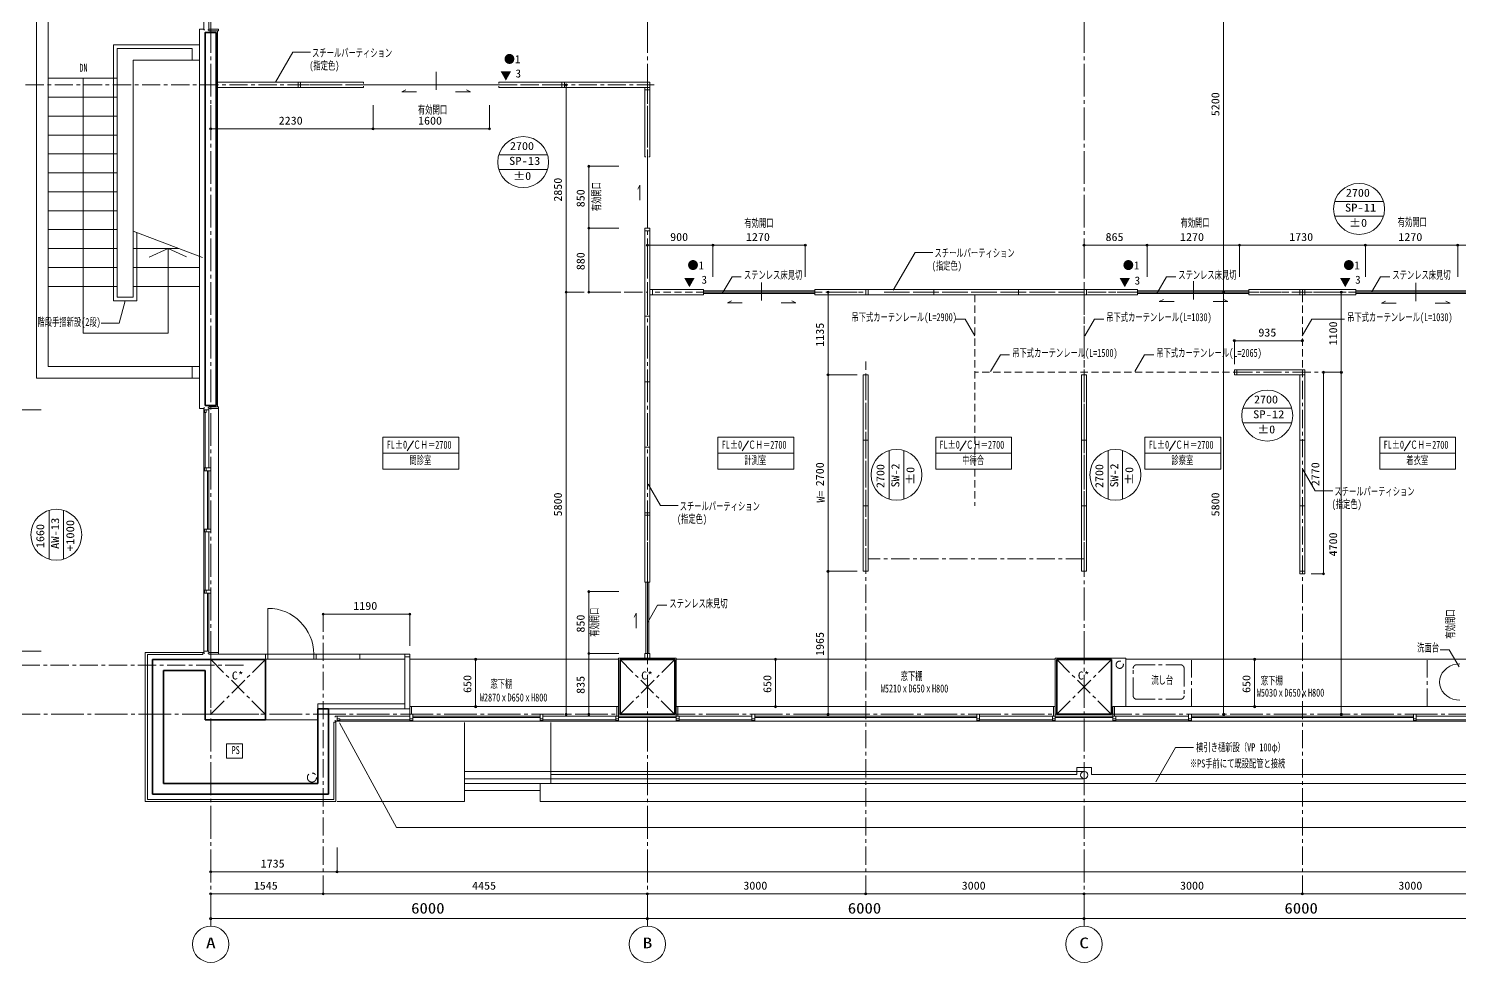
# Model space of a CAD drawing. Units: millimetres at full size, sheet at 1:50. Extents: x -48066 to 77311, y -302220 to 10476.
# Drawn here: x -20517 to -857, y -19132 to -6299 of the extents above; entities that cross this region are included whole.
import ezdxf
from ezdxf.enums import TextEntityAlignment as Align

# ---------------------------------------------------------------- set-up
doc = ezdxf.new("R2010")
doc.units = ezdxf.units.MM
doc.header["$LTSCALE"] = 50
doc.header["$PDMODE"] = 32
doc.header["$PDSIZE"] = 30
for name, pattern in [('CHAIN1', [8, 5, -1, 1, -1]), ('CHAIN2', [12, 9, -1, 1, -1]), ('DASHED1', [1.8, 1.2, -0.6]), ('DASHED2', [3, 2, -1])]:
    doc.linetypes.add(name, pattern=pattern)
for name, color, linetype, lineweight in [('0-0_通り芯', 4, 'Continuous', 18), ('0-1_壁芯', 4, 'Continuous', 18), ('0-4_z246', 3, 'Continuous', 18), ('0-7_仕上げ線', 3, 'Continuous', 18), ('0-8_平詳寸法', 4, 'Continuous', 18), ('0-A_外部建具', 4, 'Continuous', 18), ('0-B_内部建具', 4, 'Continuous', 18), ('0-C_文字', 4, 'Continuous', 18), ('1-1_床雑', 4, 'Continuous', 18), ('2-3_z770', 4, 'Continuous', 18), ('2-C_文字', 4, 'CHAIN1', 18), ('2-E_ハッチ', 4, 'CHAIN1', 18), ('2-F_補助線', 4, 'CHAIN1', 18), ('3-0_平詳文字', 4, 'Continuous', 18), ('3-1_室名符号', 4, 'Continuous', 18), ('4-4_柱・壁', 2, 'Continuous', 35), ('4-5_柱壁寸法', 7, 'CHAIN1', 9), ('C-F_補助線', 4, 'Continuous', 18)]:
    doc.layers.add(name, color=color, linetype=linetype, lineweight=lineweight)
doc.layers.add('6-8', color=7, linetype='Continuous')
doc.styles.add('ＭＳ ゴシック', font='')
doc.styles.get('ＭＳ ゴシック').set_extended_font_data('MS Gothic')

msp = doc.modelspace()

# ---------------------------------------------------------------- linework, layer by layer
at = {"layer": '0-0_通り芯', "color": 6, "linetype": 'CHAIN2'}
for p, q in [((-18013.8, -18631.87), (-18013.8, 9976.35)), ((-12013.8, -18631.87), (-12013.8, 9976.35)), ((-6013.8, -18631.87), (-6013.8, 9976.35)), ((-21408.14, -15721.39), (26359.86, -15721.39))]:
    msp.add_line(p, q, dxfattribs=at)
at = {"layer": '0-0_通り芯'}
for p, q in [((-18013.8, -18529.69), (-12013.8, -18529.69)), ((-12013.8, -18529.69), (-6013.8, -18529.69)), ((-6013.8, -18529.69), (-13.8, -18529.69))]:
    msp.add_line(p, q, dxfattribs=at)
for centre in [(-18013.8, -18881.87), (-12013.8, -18881.87), (-6013.8, -18881.87)]:
    msp.add_circle(centre, 250, dxfattribs=at)
for p in [(-18013.8, -18529.69), (-12013.8, -18529.69), (-6013.8, -18529.69)]:
    msp.add_point(p, dxfattribs=at)
at = {"layer": '0-1_壁芯'}
for p, q in [((-4096.55, -4721.39), (-4096.55, -9921.4)), ((-13130.92, -7071.4), (-13130.92, -9921.4)), ((-13130.92, -9921.4), (-13130.92, -15721.39)), ((-4096.55, -9921.4), (-4096.55, -15721.39)), ((-2478.77, -9921.4), (-2478.77, -11021.4)), ((-2478.77, -11021.4), (-2478.77, -15721.39)), ((-18013.8, -18189.66), (-16468.8, -18189.66)), ((-16468.8, -18189.66), (-12013.8, -18189.66)), ((-12013.8, -18189.66), (-9013.81, -18189.66)), ((-9013.81, -18189.66), (-6013.8, -18189.66)), ((-6013.8, -18189.66), (-3013.81, -18189.66)), ((-3013.81, -18189.66), (-13.8, -18189.66))]:
    msp.add_line(p, q, dxfattribs=at)
at = {"layer": '0-1_壁芯', "linetype": 'CHAIN1'}
for p, q in [((-20958.06, -7071.39), (-11919.64, -7071.4)), ((-13130.92, -9921.4), (-12013.8, -9921.4)), ((-9013.81, -18189.66), (-9013.81, -10875.5)), ((-3013.8, -18189.66), (-3013.81, -10986.41)), ((-3948.81, -11021.41), (-2478.77, -11021.4)), ((-16468.8, -18189.66), (-16468.8, -14345.52)), ((-17563.8, -15046.39), (-20958.06, -15046.39))]:
    msp.add_line(p, q, dxfattribs=at)
msp.add_lwpolyline([(-6013.8, -9921.4), (-8760.56, -9921.4), (9783.41, -9921.4)], dxfattribs=at)
at = {"layer": '0-1_壁芯'}
for p in [(-13130.92, -7071.4), (-13130.92, -9921.4), (-4096.55, -9921.4), (-2478.77, -9921.4), (-2478.77, -11021.4), (-13130.92, -15721.39), (-4096.55, -15721.39), (-2478.77, -15721.39), (-18013.8, -18189.66), (-16468.8, -18189.66), (-12013.8, -18189.66), (-12013.8, -18189.66), (-9013.81, -18189.66), (-6013.8, -18189.66), (-3013.81, -18189.66)]:
    msp.add_point(p, dxfattribs=at)
at = {"layer": '0-4_z246'}
for p, q in [((-14528.8, -15836.38), (-14528.8, -16921.38)), ((-13338.8, -16671.38), (-13338.8, -15836.39)), ((-6013.8, -16507.62), (-14528.8, -16507.62)), ((-6113.81, -16451.39), (-6113.81, -16551.39)), ((-6013.8, -16607.42), (-14528.8, -16607.42)), ((-14528.8, -16671.38), (20501.19, -16671.38)), ((-13488.8, -16671.38), (-13488.8, -16921.39)), ((-13338.8, -16551.39), (-6113.81, -16551.39)), ((-5913.8, -16551.39), (11886.19, -16551.39)), ((-13488.8, -16771.38), (-14528.8, -16771.38)), ((-14528.81, -16921.38), (-16278.8, -16921.38))]:
    msp.add_line(p, q, dxfattribs=at)
for points in [[(-6113.81, -16451.39), (-5913.8, -16451.39), (-5913.8, -16551.39)], [(19461.19, -16671.38), (19461.19, -16921.39), (-13488.8, -16921.39)]]:
    msp.add_lwpolyline(points, dxfattribs=at)
msp.add_circle((-6010.68, -16557.52), 50, dxfattribs=at)
at = {"layer": '0-7_仕上げ線'}
for p, q in [((-18168.8, -11521.39), (-18168.8, -6306.39)), ((-17918.8, -6331.39), (-17918.8, -11496.39)), ((-18913.8, -16921.39), (-18913.8, -14871.38)), ((-18913.8, -14871.38), (-18108.8, -14871.38)), ((-18883.8, -16891.39), (-18883.8, -14901.38)), ((-18883.8, -14901.38), (-18123.8, -14901.38)), ((-18123.8, -14871.38), (-18123.8, -14901.38)), ((-17908.8, -14896.38), (-17263.8, -14896.38)), ((-12408.8, -15616.39), (-12408.8, -14951.39)), ((-12408.8, -14951.39), (-11618.8, -14951.39)), ((-11618.81, -15616.39), (-11618.8, -14951.39)), ((-5438.8, -15616.35), (-5438.8, -14951.39)), ((-16543.8, -15576.38), (-15348.8, -15576.38)), ((-16543.8, -15646.38), (-16543.8, -15576.38)), ((-16323.8, -16891.39), (-16323.8, -15831.39)), ((-16293.8, -15831.39), (-16323.8, -15831.39)), ((-16293.8, -16921.39), (-16293.8, -15816.39)), ((-18883.8, -16891.39), (-16323.8, -16891.39)), ((-18913.8, -16921.39), (-16293.8, -16921.39))]:
    msp.add_line(p, q, dxfattribs=at)
msp.add_lwpolyline([(-6408.8, -15616.39), (-6408.8, -14951.39), (-5438.8, -14951.39)], dxfattribs=at)
at = {"layer": '0-8_平詳寸法'}
for p, q in [((-14375.04, -14966.39), (-14375.04, -15616.39)), ((-10253.67, -14966.39), (-10253.67, -15616.39)), ((-3670.46, -14966.39), (-3670.46, -15616.39))]:
    msp.add_line(p, q, dxfattribs=at)
for p in [(-14375.04, -14966.39), (-10253.67, -14966.39), (-3670.46, -14966.39), (-14375.04, -15616.39), (-10253.67, -15616.39), (-3670.46, -15616.39)]:
    msp.add_point(p, dxfattribs=at)
at = {"layer": '0-A_外部建具'}
for p, q in [((-18038.8, -6331.39), (-18038.8, -5401.39)), ((-18038.8, -6316.39), (-18053.8, -6316.39)), ((-18108.8, -11521.39), (-18168.8, -11521.39)), ((-18093.8, -11511.39), (-18108.8, -11511.39)), ((-18108.8, -11536.39), (-18038.8, -11536.39)), ((-18089.8, -11574.39), (-18089.8, -12336.39)), ((-18038.8, -11511.39), (-18053.8, -11511.39)), ((-18038.8, -12336.39), (-18038.8, -11496.39)), ((-17908.81, -11521.39), (-17908.81, -14871.39)), ((-18059.8, -12376.39), (-18059.8, -13176.39)), ((-18038.8, -13176.39), (-18038.8, -12376.39)), ((-18089.8, -13216.39), (-18089.8, -14016.39)), ((-18038.8, -14016.39), (-18038.8, -13216.39)), ((-18059.8, -14056.39), (-18059.8, -14856.39)), ((-18108.8, -14856.39), (-18038.8, -14856.39)), ((-18038.8, -14881.39), (-18053.8, -14881.39)), ((-16393.8, -15646.38), (-15278.8, -15646.38)), ((-15278.8, -15616.39), (-12433.8, -15616.39)), ((-15238.8, -15718.39), (-15278.8, -15718.39)), ((-15253.8, -15616.39), (-15253.8, -15718.39)), ((-12433.8, -15616.39), (-14553.8, -15616.39)), ((-6433.8, -15616.39), (-11593.8, -15616.39)), ((-5438.8, -15616.35), (-5593.8, -15616.43)), ((-433.8, -15616.39), (-5438.8, -15616.35)), ((-16543.8, -15796.39), (-17263.8, -15796.39)), ((-16278.8, -15816.39), (22251.2, -15816.39)), ((-16240.8, -15797.38), (-15278.8, -15797.39)), ((-15238.8, -15746.39), (-13488.8, -15746.39)), ((-13488.8, -15767.39), (-15238.8, -15767.39)), ((-13448.8, -15746.39), (-10578.8, -15746.39)), ((-12448.8, -15797.39), (-13448.8, -15797.39)), ((-12408.8, -15767.39), (-11618.8, -15767.39)), ((-11578.8, -15797.39), (-10578.8, -15797.39)), ((-10538.8, -15746.39), (-7488.8, -15746.39)), ((-7488.8, -15767.39), (-10538.8, -15767.39)), ((-10538.8, -15816.39), (-5618.8, -15816.39)), ((-7448.8, -15746.39), (-4578.8, -15746.39)), ((-7448.8, -15797.39), (-6448.8, -15797.39)), ((-6448.8, -15746.39), (-6408.8, -15746.39)), ((-6408.8, -15746.39), (-4578.8, -15746.4)), ((-6408.8, -15767.39), (-5618.8, -15767.39)), ((-5578.8, -15797.39), (-4578.8, -15797.4)), ((-4538.8, -15746.42), (-1488.8, -15746.4)), ((-1488.8, -15767.4), (-4538.8, -15767.42)), ((-1448.8, -15746.39), (1421.2, -15746.4)), ((-448.8, -15797.39), (-1448.8, -15797.39))]:
    msp.add_line(p, q, dxfattribs=at)
for points in [[(-18093.8, -5416.39), (-18108.8, -5416.39), (-18108.8, -6316.39)], [(-18038.8, -6331.39), (-17908.8, -6331.39), (-17908.8, -6306.39), (-18038.8, -6306.39)], [(-18093.8, -14881.39), (-18108.8, -14881.39), (-18108.8, -11511.39)], [(-18077.8, -11536.39), (-18077.8, -11574.39), (-18101.8, -11574.39), (-18101.8, -11536.39)], [(-18038.8, -11496.39), (-17908.8, -11496.39), (-17908.8, -11521.39), (-18038.8, -11521.39)], [(-18038.8, -14056.39), (-18038.8, -14896.39), (-17908.8, -14896.39), (-17908.8, -14871.39), (-18038.8, -14871.39)], [(-15278.8, -15616.39), (-15278.8, -15783.39), (-15238.8, -15783.39), (-15238.8, -15718.39)], [(-12448.8, -15746.39), (-12408.8, -15746.39), (-12408.8, -15616.39), (-12433.8, -15616.39), (-12433.8, -15746.39)], [(-6408.8, -15616.39), (-6408.8, -15783.39), (-6448.8, -15783.39), (-6448.8, -15746.39)], [(-6408.8, -15616.39), (-6433.8, -15616.39), (-6433.8, -15746.39)], [(-16303.8, -15801.39), (-16303.8, -15816.39), (-16278.8, -15816.39), (-16278.8, -15746.39)], [(-15278.8, -15746.39), (-16303.8, -15746.39), (-16303.8, -15761.39)], [(-16278.8, -15785.38), (-16240.8, -15785.38), (-16240.8, -15809.38), (-16278.8, -15809.38)], [(-12408.8, -15746.39), (-12408.8, -15783.39), (-12448.8, -15783.39), (-12448.8, -15746.39)]]:
    msp.add_lwpolyline(points, dxfattribs=at)
for points in [[(-18077.8, -12336.39), (-18077.8, -12376.39), (-18101.8, -12376.39), (-18101.8, -12336.39)], [(-18010.8, -12336.39), (-18010.8, -12376.39), (-18075.8, -12376.39), (-18075.8, -12336.39)], [(-18077.8, -13176.39), (-18077.8, -13216.39), (-18101.8, -13216.39), (-18101.8, -13176.39)], [(-18010.8, -13176.39), (-18010.8, -13216.39), (-18075.8, -13216.39), (-18075.8, -13176.39)], [(-18077.8, -14016.39), (-18077.8, -14056.39), (-18101.8, -14056.39), (-18101.8, -14016.39)], [(-18010.8, -14016.39), (-18010.8, -14056.39), (-18075.8, -14056.39), (-18075.8, -14016.39)], [(-13488.8, -15718.39), (-13448.8, -15718.39), (-13448.8, -15783.39), (-13488.8, -15783.39)], [(-11593.8, -15746.39), (-11618.8, -15746.39), (-11618.8, -15616.39), (-11593.8, -15616.39)], [(-10538.8, -15718.39), (-10578.8, -15718.39), (-10578.8, -15783.39), (-10538.8, -15783.39)], [(-7488.8, -15718.39), (-7448.8, -15718.39), (-7448.8, -15783.39), (-7488.8, -15783.39)], [(-5593.8, -15746.39), (-5618.8, -15746.39), (-5618.8, -15616.39), (-5593.8, -15616.39)], [(-4578.8, -15718.4), (-4538.8, -15718.4), (-4538.8, -15783.4), (-4578.8, -15783.4)], [(-1488.8, -15718.39), (-1448.8, -15718.39), (-1448.8, -15783.39), (-1488.8, -15783.39)], [(-15238.8, -15785.39), (-15278.8, -15785.39), (-15278.8, -15809.39), (-15238.8, -15809.39)], [(-13488.8, -15785.39), (-13448.8, -15785.39), (-13448.8, -15809.39), (-13488.8, -15809.39)], [(-12448.8, -15785.39), (-12408.8, -15785.39), (-12408.8, -15809.39), (-12448.8, -15809.39)], [(-11578.8, -15746.39), (-11618.8, -15746.39), (-11618.8, -15783.39), (-11578.8, -15783.39)], [(-11578.8, -15785.39), (-11618.8, -15785.39), (-11618.8, -15809.39), (-11578.8, -15809.39)], [(-10538.8, -15785.39), (-10578.8, -15785.39), (-10578.8, -15809.39), (-10538.8, -15809.39)], [(-7488.8, -15785.39), (-7448.8, -15785.39), (-7448.8, -15809.39), (-7488.8, -15809.39)], [(-6448.8, -15785.39), (-6408.8, -15785.39), (-6408.8, -15809.39), (-6448.8, -15809.39)], [(-5578.8, -15746.39), (-5618.8, -15746.39), (-5618.8, -15783.39), (-5578.8, -15783.39)], [(-5578.8, -15785.39), (-5618.8, -15785.39), (-5618.8, -15809.39), (-5578.8, -15809.39)], [(-4578.8, -15785.4), (-4538.8, -15785.4), (-4538.8, -15809.4), (-4578.8, -15809.4)], [(-1488.8, -15785.39), (-1448.8, -15785.39), (-1448.8, -15809.39), (-1488.8, -15809.39)]]:
    msp.add_lwpolyline(points, close=True, dxfattribs=at)
at = {"layer": '0-B_内部建具'}
for p, q in [((-17918.8, -7036.4), (-15913.8, -7036.4)), ((-16813.81, -7036.4), (-16813.81, -7106.4)), ((-16778.8, -7036.4), (-16778.81, -7106.4)), ((-15913.8, -7036.4), (-15913.8, -7051.4)), ((-15913.8, -7071.4), (-14053.8, -7071.4)), ((-14917.32, -7139.2), (-14917.32, -6890.94)), ((-14053.8, -7036.4), (-14053.8, -7051.4)), ((-14053.8, -7036.4), (-11978.81, -7036.4)), ((-13188.8, -7036.4), (-13188.81, -7106.4)), ((-13153.81, -7106.4), (-13153.81, -7036.4)), ((-12013.8, -7106.4), (-12013.8, -7036.4)), ((-11978.81, -8061.41), (-11978.81, -7036.4)), ((-17918.8, -7106.4), (-15913.8, -7106.4)), ((-15913.8, -7106.4), (-15913.8, -7091.4)), ((-14053.8, -7106.4), (-14053.8, -7091.4)), ((-14053.8, -7106.4), (-11978.81, -7106.4)), ((-12048.81, -8061.41), (-12048.81, -7106.4)), ((-11978.8, -7141.41), (-12048.8, -7141.41)), ((-12048.78, -8061.41), (-12033.78, -8061.41)), ((-12013.81, -8061.41), (-12013.81, -9041.41)), ((-11978.78, -8061.41), (-11993.78, -8061.41)), ((-12048.81, -13906.39), (-12048.81, -9041.41)), ((-12048.81, -9041.41), (-11978.81, -9041.41)), ((-11978.8, -13906.39), (-11978.81, -9041.41)), ((-11978.81, -9076.4), (-12048.81, -9076.4)), ((-10443.92, -10037.58), (-10443.92, -9789.33)), ((-4508.57, -10019.57), (-4508.57, -9771.31)), ((-1456.21, -10043.15), (-1456.21, -9794.9)), ((-11978.81, -9886.4), (-11243.8, -9886.4)), ((-11978.81, -9956.4), (-11243.8, -9956.4)), ((-11943.8, -9886.4), (-11943.8, -9956.4)), ((-11243.8, -9886.4), (-11243.8, -9941.4)), ((-9713.8, -9901.4), (-11243.8, -9901.4)), ((-11243.8, -9921.4), (-9713.8, -9921.4)), ((-11243.8, -9956.4), (-11243.8, -9941.4)), ((-11243.8, -9941.4), (-9713.8, -9941.4)), ((-9713.8, -9886.4), (-5278.8, -9886.4)), ((-9713.8, -9886.4), (-9713.8, -9901.4)), ((-9713.8, -9956.4), (-9713.8, -9901.4)), ((-9713.8, -9956.4), (-5278.8, -9956.4)), ((-9013.8, -9886.4), (-9013.8, -9956.4)), ((-8978.81, -9886.4), (-8978.81, -9956.4)), ((-8078.81, -9886.4), (-8078.81, -9956.4)), ((-7363.8, -9886.4), (-5278.8, -9886.4)), ((-7363.8, -9956.4), (-5278.8, -9956.4)), ((-6913.8, -9956.4), (-6913.8, -9886.4)), ((-6013.8, -9956.4), (-6013.8, -9886.4)), ((-5978.8, -9886.4), (-5978.8, -9956.4)), ((-5278.8, -9886.4), (-5278.8, -9941.4)), ((-3748.8, -9901.4), (-5278.8, -9901.4)), ((-5278.8, -9921.4), (-3748.8, -9921.4)), ((-5278.8, -9956.4), (-5278.8, -9941.4)), ((-5278.8, -9941.4), (-3748.8, -9941.4)), ((-3748.8, -9886.41), (-2278.8, -9886.4)), ((-3748.8, -9886.4), (-3748.8, -9901.4)), ((-3748.8, -9956.4), (-3748.8, -9901.4)), ((-3748.8, -9956.41), (-2278.8, -9956.41)), ((-3048.8, -9886.4), (-3048.8, -9956.4)), ((-3013.8, -9886.4), (-3013.8, -9956.4)), ((-2978.8, -9886.4), (-2978.8, -9956.4)), ((-2278.8, -9886.4), (-2278.8, -9941.4)), ((-748.8, -9901.4), (-2278.8, -9901.4)), ((-2278.8, -9921.4), (-748.8, -9921.4)), ((-2278.8, -9956.4), (-2278.8, -9941.4)), ((-2278.8, -9941.4), (-748.8, -9941.4)), ((-12048.8, -10251.39), (-11978.8, -10251.39)), ((-3948.81, -10986.41), (-2978.8, -10986.4)), ((-3948.81, -11056.41), (-3948.81, -10986.41)), ((-3913.81, -11056.41), (-3913.81, -10986.41)), ((-3013.81, -11056.4), (-3013.81, -10986.41)), ((-2978.8, -13791.38), (-2978.8, -10986.4)), ((-12048.8, -11151.39), (-11978.8, -11151.39)), ((-8978.8, -11056.41), (-8978.8, -13756.41)), ((-5978.8, -11056.41), (-5978.8, -13756.41)), ((-3948.81, -11056.41), (-2978.8, -11056.42)), ((-3048.81, -13791.38), (-3048.81, -11056.42)), ((-8978.8, -11956.41), (-9048.8, -11956.41)), ((-5978.8, -11956.41), (-6048.8, -11956.41)), ((-3048.8, -11956.38), (-2978.8, -11956.38)), ((-12048.8, -12051.39), (-11978.8, -12051.39)), ((-12048.8, -12951.39), (-11978.8, -12951.39)), ((-8978.8, -12856.41), (-9048.8, -12856.41)), ((-5978.8, -12856.41), (-6048.8, -12856.41)), ((-3048.8, -12856.38), (-2978.8, -12856.38)), ((-11978.79, -12986.39), (-12048.79, -12986.39)), ((-8978.8, -13756.41), (-9048.8, -13756.41)), ((-5978.8, -13756.41), (-6048.8, -13756.41)), ((-3048.8, -13756.38), (-2978.8, -13756.38)), ((-12048.77, -13906.39), (-11993.78, -13906.39)), ((-12033.77, -13906.39), (-12033.77, -14886.39)), ((-12013.8, -13906.39), (-12013.8, -14886.39)), ((-11978.78, -13906.39), (-11993.78, -13906.39)), ((-11993.78, -14886.39), (-11993.78, -13906.39)), ((-3048.8, -13791.38), (-2978.8, -13791.38)), ((-17228.8, -14966.38), (-17228.8, -14266.38)), ((-17263.8, -14966.38), (-17263.8, -14896.38)), ((-17263.8, -14896.38), (-15278.8, -14896.38)), ((-16598.8, -14966.38), (-16598.8, -14896.38)), ((-16563.8, -14966.38), (-16563.8, -14896.38)), ((-15963.8, -14966.38), (-15963.8, -14896.38)), ((-15348.8, -15646.38), (-15348.8, -14896.38)), ((-15278.8, -14931.39), (-15348.8, -14931.39)), ((-15278.8, -15616.39), (-15278.8, -14896.38)), ((-12048.81, -14951.39), (-12048.81, -14886.39)), ((-12048.81, -14886.39), (-11978.8, -14886.39)), ((-11978.8, -14951.39), (-11978.8, -14886.39)), ((-17263.8, -14966.38), (-15348.8, -14966.38))]:
    msp.add_line(p, q, dxfattribs=at)
at = {"layer": '0-B_内部建具', "linetype": 'DASHED2'}
for p, q in [((-15913.8, -7071.4), (-16743.81, -7071.4)), ((-14053.8, -7071.4), (-13223.81, -7071.4)), ((-12013.81, -8061.41), (-12013.8, -7176.41)), ((-11243.8, -9921.4), (-11908.8, -9921.4)), ((-9713.8, -9921.4), (-9048.8, -9921.4)), ((-7513.81, -9956.41), (-7513.8, -12856.41)), ((-6013.81, -9956.41), (-6013.8, -10986.4)), ((-6013.81, -9956.41), (-6013.8, -10986.4)), ((-5278.8, -9921.4), (-5943.8, -9921.4)), ((-3748.8, -9921.4), (-3083.8, -9921.4)), ((-3013.8, -9956.41), (-3013.79, -10986.4)), ((-2278.8, -9921.4), (-2943.8, -9921.4)), ((-3863.8, -11021.41), (-7513.81, -11021.41)), ((-12013.8, -13906.39), (-12013.79, -13021.39))]:
    msp.add_line(p, q, dxfattribs=at)
at = {"layer": '0-B_内部建具'}
for points in [[(-15184.39, -7169.36), (-15388.56, -7169.36), (-15332.88, -7141.52)], [(-14650.26, -7169.36), (-14446.08, -7169.36), (-14501.77, -7141.52)], [(-12117.96, -8656.05), (-12117.96, -8451.88), (-12145.8, -8507.56)], [(-4775.63, -10049.73), (-4979.81, -10049.73), (-4924.12, -10021.89)], [(-4241.51, -10049.73), (-4037.33, -10049.73), (-4093.02, -10021.89)], [(-10710.98, -10067.74), (-10915.15, -10067.74), (-10859.47, -10039.9)], [(-10176.85, -10067.74), (-9972.68, -10067.74), (-10028.36, -10039.9)], [(-1723.28, -10073.32), (-1927.45, -10073.32), (-1871.77, -10045.47)], [(-1189.15, -10073.32), (-984.97, -10073.32), (-1040.66, -10045.47)], [(-9048.8, -13756.41), (-9048.8, -11056.41), (-8978.8, -11056.41)], [(-6048.8, -13756.41), (-6048.8, -11056.41), (-5978.8, -11056.41)], [(-12166.64, -14537.66), (-12166.64, -14333.48), (-12194.49, -14389.17)]]:
    msp.add_lwpolyline(points, dxfattribs=at)
msp.add_arc((-17228.8, -14896.38), 630, 360, 90, dxfattribs=at)
at = {"layer": '0-C_文字'}
for p, q in [((-18013.8, -7676.19), (-18013.8, -7352.06)), ((-15783.8, -7676.19), (-15783.8, -7352.06)), ((-14183.8, -7676.19), (-14183.8, -7352.06)), ((-18013.8, -7676.19), (-15783.8, -7676.19)), ((-15783.8, -7676.19), (-14183.8, -7676.19)), ((-12819.07, -8191.41), (-12406.87, -8191.41)), ((-12819.07, -9041.41), (-12819.07, -8191.41)), ((-12819.07, -9041.41), (-12406.87, -9041.41)), ((-12819.07, -9921.41), (-12819.07, -9041.41)), ((-12013.8, -9275.66), (-12013.8, -9709)), ((-12013.8, -9275.66), (-11113.8, -9275.66)), ((-11113.8, -9275.66), (-11113.8, -9709)), ((-11113.8, -9275.66), (-9843.8, -9275.66)), ((-9843.8, -9275.66), (-9843.8, -9709)), ((-6013.79, -9275.66), (-6013.79, -9709)), ((-6013.79, -9275.66), (-5148.8, -9275.66)), ((-5148.8, -9275.66), (-5148.8, -9709)), ((-5148.8, -9275.66), (-3878.8, -9275.66)), ((-3878.8, -9275.66), (-3878.8, -9709)), ((-3878.8, -9275.66), (-2148.8, -9275.66)), ((-2148.8, -9275.66), (-2148.8, -9709)), ((-2148.8, -9275.66), (-878.8, -9275.66)), ((-878.8, -9275.66), (-878.8, -9709)), ((-878.8, -9275.66), (-13.79, -9275.66)), ((-12819.07, -9921.41), (-12406.87, -9921.41)), ((-9531.32, -9921.4), (-9133.35, -9921.4)), ((-9531.32, -11056.41), (-9531.32, -9921.4)), ((-3948.81, -10588.86), (-3013.79, -10588.86)), ((-3948.81, -10588.86), (-3948.81, -10912.36)), ((-9531.32, -11056.41), (-9133.35, -11056.41)), ((-9531.32, -13756.41), (-9531.32, -11056.41)), ((-2722.99, -11021.4), (-2722.99, -13791.38)), ((-20706.66, -11536.39), (-20345.38, -11536.39)), ((-9531.32, -13756.41), (-9133.35, -13756.41)), ((-9531.32, -15721.39), (-9531.32, -13756.41)), ((-2722.99, -13791.38), (-2892.97, -13791.38)), ((-12819.07, -14036.39), (-12406.87, -14036.39)), ((-12819.07, -14036.39), (-12819.07, -14886.39)), ((-15278.8, -14345.52), (-16468.8, -14345.52)), ((-15278.8, -14345.52), (-15278.8, -14780.42)), ((-20706.66, -14856.39), (-20345.38, -14856.39)), ((-12819.07, -14886.39), (-12406.87, -14886.39)), ((-12819.07, -14886.39), (-12819.07, -15721.39)), ((-9531.32, -15721.39), (-9133.35, -15721.39)), ((-15461.21, -17278.92), (-16244.41, -15838.96)), ((-16278.8, -17886.88), (-16278.8, -17551.66)), ((-18013.8, -17886.88), (-16278.8, -17886.88)), ((-16278.8, -17886.88), (22251.2, -17886.88))]:
    msp.add_line(p, q, dxfattribs=at)
for p in [(-18013.8, -7676.19), (-15783.8, -7676.19), (-14183.8, -7676.19), (-12819.07, -8191.41), (-12819.07, -9041.41), (-12013.8, -9275.66), (-11113.8, -9275.66), (-9843.8, -9275.66), (-6013.79, -9275.66), (-5148.8, -9275.66), (-3878.8, -9275.66), (-2148.8, -9275.66), (-878.8, -9275.66), (-12819.07, -9921.41), (-9531.32, -9921.4), (-3948.81, -10588.86), (-3013.79, -10588.86), (-2722.99, -11021.4), (-9531.32, -11056.41), (-9531.32, -13756.41), (-2722.99, -13791.38), (-12819.07, -14036.39), (-16468.8, -14345.52), (-15278.8, -14345.52), (-12819.07, -14886.39), (-12819.07, -15721.39), (-9531.32, -15721.39), (-18013.8, -17886.88), (-16278.8, -17886.88)]:
    msp.add_point(p, dxfattribs=at)
at = {"layer": '1-1_床雑'}
for p, q in [((-15278.8, -14966.39), (-12408.8, -14966.4)), ((-11618.8, -14966.39), (-6408.8, -14966.4)), ((-408.8, -14966.39), (-5438.8, -14966.39))]:
    msp.add_line(p, q, dxfattribs=at)
at = {"layer": '2-3_z770'}
for p, q in [((-20408.81, -11101.39), (-20408.81, -5241.38)), ((-20248.81, -10941.39), (-20248.81, -5401.39)), ((-18168.8, -6306.89), (-18108.8, -6306.89)), ((-18093.8, -6316.89), (-18108.8, -6316.89)), ((-19348.81, -6521.39), (-19348.81, -10041.39)), ((-19348.81, -6521.39), (-18168.8, -6521.39)), ((-18268.8, -6731.39), (-18168.8, -6731.39)), ((-19298.81, -6981.39), (-20248.81, -6981.39)), ((-19298.81, -7241.39), (-20248.81, -7241.39)), ((-19298.81, -7501.39), (-20248.81, -7501.39)), ((-19298.81, -7761.39), (-20248.81, -7761.39)), ((-19298.81, -8021.39), (-20248.81, -8021.39)), ((-19298.81, -8281.39), (-20248.81, -8281.39)), ((-19298.81, -8541.39), (-20248.81, -8541.39)), ((-19298.81, -8801.39), (-20248.81, -8801.39)), ((-19298.81, -9061.39), (-20248.81, -9061.39)), ((-19078.8, -9084.38), (-18127.77, -9444.62)), ((-19028.8, -9103.32), (-19028.8, -10041.39)), ((-19298.81, -9321.39), (-20248.81, -9321.39)), ((-18453.1, -9321.39), (-19078.8, -9321.39)), ((-19298.81, -9581.39), (-20248.81, -9581.39)), ((-18168.8, -9581.39), (-19078.8, -9581.39)), ((-19298.81, -9841.39), (-20248.81, -9841.39)), ((-18168.8, -9841.39), (-19078.8, -9841.39)), ((-19028.8, -10041.39), (-19348.81, -10041.39)), ((-18168.8, -10941.39), (-20248.81, -10941.39)), ((-18268.8, -10941.39), (-18268.8, -11101.39)), ((-18168.8, -11101.39), (-20408.81, -11101.39))]:
    msp.add_line(p, q, dxfattribs=at)
at = {"layer": '2-3_z770', "color": 7, "lineweight": 9}
for p, q in [((-19298.81, -6571.39), (-19298.81, -9991.39)), ((-19298.81, -6571.39), (-18268.8, -6571.39)), ((-18268.8, -6571.39), (-18268.8, -6731.39)), ((-19078.8, -6731.39), (-19078.8, -9991.39)), ((-19078.8, -6731.39), (-18268.8, -6731.39)), ((-19768.81, -6981.39), (-19768.81, -10486.39)), ((-18598.8, -9319.17), (-18857.91, -9440)), ((-18598.8, -9319.17), (-18349.23, -9435.55)), ((-19078.8, -9991.39), (-19298.81, -9991.39))]:
    msp.add_line(p, q, dxfattribs=at)
msp.add_lwpolyline([(-18598.8, -9319.17), (-18598.8, -10486.39), (-19768.81, -10486.39)], dxfattribs=at)
at = {"layer": '2-C_文字'}
for p, q in [((-5338.8, -15466.35), (-5338.8, -15091.35)), ((-5288.8, -15041.35), (-4688.8, -15041.35)), ((-4638.8, -15091.35), (-4638.8, -15466.35)), ((-4538.8, -15616.35), (-4538.8, -14976.38)), ((-1298.8, -15616.39), (-1298.8, -14976.38)), ((-5288.8, -15516.36), (-4688.8, -15516.36))]:
    msp.add_line(p, q, dxfattribs=at)
msp.add_lwpolyline([(-848.8, -15028.9), (-897.42, -15032.7), (-944.57, -15043.98), (-988.8, -15062.39), (-1028.78, -15087.39), (-1063.29, -15118.2), (-1091.29, -15153.89), (-1111.91, -15193.39), (-1124.55, -15235.48), (-1128.8, -15278.88), (-1124.55, -15322.29), (-1111.91, -15364.38), (-1091.29, -15403.88), (-1063.29, -15439.57), (-1028.78, -15470.38), (-988.8, -15495.38), (-944.57, -15513.79), (-897.42, -15525.07), (-848.8, -15528.87)], dxfattribs=at)
msp.add_circle((-5523.8, -15041.39), 50, dxfattribs=at)
for centre, start, end in [((-5288.8, -15091.35), 90, 180), ((-4688.8, -15091.35), 0, 90), ((-5288.8, -15466.35), 180, 270), ((-4688.8, -15466.35), 270, 360)]:
    msp.add_arc(centre, 50, start, end, dxfattribs=at)
at = {"layer": '2-E_ハッチ'}
for p, q in [((-9013.8, -11056.41), (-9013.8, -13756.41)), ((-6013.8, -11056.41), (-6013.8, -13756.41)), ((-6013.8, -13586.41), (-8978.8, -13586.41))]:
    msp.add_line(p, q, dxfattribs=at)
at = {"layer": '2-F_補助線'}
msp.add_circle((-16623.8, -16591.39), 62.5, dxfattribs=at)
at = {"layer": '3-0_平詳文字'}
for p, q in [((-16887.62, -6623.16), (-17126.2, -7036.4)), ((-16644.43, -6623.16), (-16887.62, -6623.16)), ((-8334.51, -9373.54), (-8634.91, -9893.85)), ((-8091.31, -9373.54), (-8334.51, -9373.54)), ((-10850.73, -9709.28), (-10984.74, -9941.4)), ((-10850.73, -9709.28), (-10723.62, -9709.28)), ((-4881.81, -9709.28), (-5015.82, -9941.4)), ((-4881.81, -9709.28), (-4754.71, -9709.28)), ((-1939.83, -9709.28), (-2062.3, -9921.4)), ((-1939.83, -9709.28), (-1812.73, -9709.28)), ((-19188.81, -10041.39), (-19271.07, -10348.4)), ((-19271.07, -10348.4), (-19521.07, -10348.4)), ((-7648.53, -10289.74), (-7775.63, -10289.74)), ((-7648.53, -10289.74), (-7514.51, -10521.86)), ((-5871.14, -10289.74), (-6005.15, -10521.86)), ((-5871.14, -10289.74), (-5744.03, -10289.74)), ((-2884.84, -10289.74), (-3018.85, -10521.86)), ((-2884.84, -10289.74), (-2434.6, -10289.74)), ((-7163.73, -10780.29), (-7297.74, -11012.41)), ((-7163.73, -10780.29), (-7036.63, -10780.29)), ((-5183.19, -10780.29), (-5317.21, -11012.41)), ((-5183.19, -10780.29), (-5056.09, -10780.29)), ((-2839.41, -12650.39), (-3006.94, -12358.56)), ((-11835.76, -12853.65), (-12003.3, -12561.82)), ((-2596.22, -12650.39), (-2839.41, -12650.39)), ((-11592.57, -12853.65), (-11835.76, -12853.65)), ((-11874.54, -14224.54), (-12008.55, -14456.66)), ((-11874.54, -14224.54), (-11747.44, -14224.54)), ((-995.27, -14838.2), (-1122.37, -14838.2)), ((-995.27, -14838.2), (-861.26, -15070.32)), ((-5028.75, -16649.64), (-4757.83, -16180.78)), ((-4757.83, -16180.78), (-4507.83, -16180.78))]:
    msp.add_line(p, q, dxfattribs=at)
msp.add_lwpolyline([(-17796.66, -16127.32), (-17575.43, -16127.32), (-17575.43, -16325.37), (-17796.66, -16325.37)], close=True, dxfattribs=at)
at = {"layer": '3-1_室名符号'}
for p, q in [((-14606.4, -11911.72), (-15647.54, -11911.72)), ((-15647.54, -12351.46), (-15647.54, -11911.72)), ((-15226.96, -11964.78), (-15315.77, -12101.23)), ((-14606.4, -11911.72), (-14606.4, -12351.46)), ((-10003.37, -11911.72), (-11044.51, -11911.72)), ((-11044.51, -12351.46), (-11044.51, -11911.72)), ((-10623.93, -11964.78), (-10712.74, -12101.23)), ((-10003.37, -11911.72), (-10003.37, -12351.46)), ((-7011.13, -11911.72), (-8052.27, -11911.72)), ((-8052.27, -12351.46), (-8052.27, -11911.72)), ((-7631.69, -11964.78), (-7720.51, -12101.23)), ((-7011.13, -11911.72), (-7011.13, -12351.46)), ((-4135.93, -11911.72), (-5177.07, -11911.72)), ((-5177.07, -12351.46), (-5177.07, -11911.72)), ((-4756.48, -11964.78), (-4845.3, -12101.23)), ((-4135.93, -11911.72), (-4135.93, -12351.46)), ((-907.94, -11911.72), (-1949.07, -11911.72)), ((-1949.07, -12351.46), (-1949.07, -11911.72)), ((-1528.49, -11964.78), (-1617.31, -12101.23)), ((-907.94, -11911.72), (-907.94, -12351.46)), ((-14606.4, -12131.72), (-15647.54, -12131.72)), ((-10003.37, -12131.72), (-11044.51, -12131.72)), ((-7011.13, -12131.72), (-8052.27, -12131.72)), ((-4135.93, -12131.72), (-5177.07, -12131.72)), ((-907.94, -12131.72), (-1949.07, -12131.72)), ((-15647.54, -12351.46), (-14606.4, -12351.46)), ((-11044.51, -12351.46), (-10003.37, -12351.46)), ((-8052.27, -12351.46), (-7011.13, -12351.46)), ((-5177.07, -12351.46), (-4135.93, -12351.46)), ((-1949.07, -12351.46), (-907.94, -12351.46))]:
    msp.add_line(p, q, dxfattribs=at)
at = {"layer": '4-4_柱・壁'}
for p, q in [((-17938.8, -6351.39), (-17938.8, -11476.39)), ((-17938.8, -11476.39), (-18088.8, -11476.39)), ((-18813.8, -16821.39), (-18813.8, -14971.38)), ((-18813.8, -14971.38), (-17263.8, -14971.38)), ((-18663.8, -16671.38), (-18663.8, -15121.39)), ((-18663.8, -15121.39), (-18088.8, -15121.39)), ((-18088.8, -15796.39), (-18088.8, -15121.39)), ((-17263.8, -14971.38), (-17263.8, -15796.39)), ((-16543.8, -16671.38), (-16543.8, -15646.38)), ((-16543.8, -15646.38), (-16393.8, -15646.38)), ((-16393.8, -16821.39), (-16393.8, -15646.38)), ((-11638.8, -15721.39), (-12388.81, -15721.39)), ((-18088.8, -15796.39), (-17263.8, -15796.39)), ((-18663.8, -16671.38), (-16543.8, -16671.38)), ((-18813.8, -16821.39), (-16393.8, -16821.39))]:
    msp.add_line(p, q, dxfattribs=at)
at = {"layer": '4-4_柱・壁', "color": 3, "linetype": 'DASHED1', "lineweight": 18}
for p, q in [((-18013.8, -15721.39), (-18013.8, -14971.38)), ((-17263.8, -15721.39), (-18013.8, -15721.39))]:
    msp.add_line(p, q, dxfattribs=at)
at = {"layer": '4-4_柱・壁'}
for points in [[(-17938.8, -6351.39), (-18088.8, -6351.39), (-18088.8, -11476.39)], [(-12388.8, -15721.39), (-12388.8, -14971.39), (-11638.8, -14971.39), (-11638.8, -15721.39)]]:
    msp.add_lwpolyline(points, dxfattribs=at)
msp.add_lwpolyline([(-5638.8, -15721.39), (-6388.8, -15721.39), (-6388.8, -14971.39), (-5638.8, -14971.39)], close=True, dxfattribs=at)
at = {"layer": '4-5_柱壁寸法'}
for p, q in [((-17263.8, -14971.39), (-18013.8, -15721.39)), ((-18013.8, -14971.39), (-17263.8, -15721.39)), ((-12388.81, -14971.39), (-11638.8, -15721.39)), ((-11638.8, -14971.39), (-12388.81, -15721.39)), ((-6388.8, -14971.39), (-5638.8, -15721.39)), ((-5638.8, -14971.39), (-6388.8, -15721.39))]:
    msp.add_line(p, q, dxfattribs=at)
at = {"layer": 'C-F_補助線'}
for p, q in [((-14056.03, -8033.82), (-13385.2, -8033.82)), ((-14056.03, -8233.82), (-13385.2, -8233.82)), ((-2570.04, -8676.6), (-1899.21, -8676.6)), ((-2570.04, -8876.6), (-1899.21, -8876.6)), ((-3832.59, -11516.87), (-3161.76, -11516.87)), ((-3832.59, -11716.88), (-3161.76, -11716.88)), ((-8690.85, -12767.02), (-8690.85, -12096.19)), ((-8490.84, -12767.02), (-8490.84, -12096.19)), ((-5683.4, -12767.02), (-5683.4, -12096.19)), ((-5483.4, -12767.02), (-5483.4, -12096.19)), ((-20235.69, -13590.8), (-20235.69, -12919.98)), ((-20035.68, -13590.8), (-20035.68, -12919.98)), ((-15461.21, -17278.92), (21487.75, -17278.92))]:
    msp.add_line(p, q, dxfattribs=at)
for centre in [(-13720.63, -8133.82), (-2234.63, -8776.6), (-3497.19, -11616.88), (-8590.84, -12431.61), (-5583.4, -12431.61), (-20135.68, -13255.4)]:
    msp.add_circle(centre, 350, dxfattribs=at)

# ---------------------------------------------------------------- texts
at = {"layer": '0-0_通り芯', "style": 'ＭＳ ゴシック'}
for s, width, p in [('6000', 1.15, (-15260.05, -18504.69)), ('6000', 1.15, (-9260.05, -18504.69)), ('6000', 1.15, (-3260.05, -18504.69)), ('A', 1.35, (-18080.05, -18981.87)), ('B', 1.35, (-12080.05, -18981.87)), ('C', 1.35, (-6080.05, -18981.87))]:
    msp.add_text(s, height=146.6, dxfattribs=dict(at, width=width)).set_placement(p, align=Align.BOTTOM_LEFT)
at = {"layer": '0-1_壁芯', "style": 'ＭＳ ゴシック', "width": 1.1}
for s, p in [('5200', (-4121.55, -7502.64)), ('2850', (-13155.92, -8677.65)), ('1100', (-2503.77, -10652.65)), ('5800', (-13155.92, -13002.64)), ('5800', (-4121.55, -13002.64)), ('4700', (-2503.77, -13552.64))]:
    msp.add_text(s, height=110, rotation=90, dxfattribs=at).set_placement(p, align=Align.BOTTOM_LEFT)
for s, p in [('1545', (-17422.55, -18164.66)), ('4455', (-14422.55, -18164.66)), ('3000', (-10695.06, -18164.66)), ('3000', (-7695.06, -18164.66)), ('3000', (-4695.05, -18164.66)), ('3000', (-1695.05, -18164.66))]:
    msp.add_text(s, height=110, dxfattribs=at).set_placement(p, align=Align.BOTTOM_LEFT)
at = {"layer": '0-8_平詳寸法', "style": 'ＭＳ ゴシック', "width": 1.1}
for p in [(-14400.04, -15428.89), (-10278.67, -15428.89), (-3695.46, -15428.89)]:
    msp.add_text('650', height=110, rotation=90, dxfattribs=at).set_placement(p, align=Align.BOTTOM_LEFT)
at = {"layer": '0-C_文字', "style": 'ＭＳ ゴシック'}
for s, width, p in [('有効開口', 0.65, (-15166.97, -7501.42)), ('2230', 1.1, (-17080.05, -7651.19)), ('1600', 1.1, (-15165.05, -7651.19)), ('有効開口', 0.65, (-10681.55, -9058.37)), ('有効開口', 0.65, (-4688.19, -9054.06)), ('有効開口', 0.65, (-1704.88, -9045.42)), ('900', 1.1, (-11701.3, -9250.66)), ('1270', 1.1, (-10660.05, -9250.66)), ('865', 1.1, (-5718.8, -9250.66)), ('1270', 1.1, (-4695.05, -9250.66)), ('1730', 1.1, (-3195.05, -9250.66)), ('1270', 1.1, (-1695.05, -9250.66)), ('935', 1.1, (-3618.8, -10563.86)), ('1190', 1.1, (-16055.05, -14320.52)), ('1735', 1.1, (-17327.55, -17861.88))]:
    msp.add_text(s, height=110, dxfattribs=dict(at, width=width)).set_placement(p, align=Align.BOTTOM_LEFT)
for s, width, p in [('有効開口', 0.65, (-12627.01, -8806.92)), ('850', 1.1, (-12844.07, -8753.91)), ('880', 1.1, (-12844.07, -9618.91)), ('1135', 1.1, (-9556.32, -10670.15)), ('2700', 1.1, (-9556.32, -12587.66)), ('2770', 1.1, (-2747.99, -12587.64)), ('W=', 1.1, (-9543.9, -12812.58)), ('有効開口', 0.65, (-12653.47, -14656.53)), ('有効開口', 0.65, (-892.49, -14683)), ('850', 1.1, (-12844.07, -14598.89)), ('1965', 1.1, (-9556.32, -14920.15)), ('835', 1.1, (-12844.07, -15441.39))]:
    msp.add_text(s, height=110, rotation=90, dxfattribs=dict(at, width=width)).set_placement(p, align=Align.BOTTOM_LEFT)
at = {"layer": '3-0_平詳文字', "style": 'ＭＳ ゴシック', "width": 0.65}
for s, p in [('スチールパーティション', (-16621.58, -6719.78)), ('DN', (-19818.78, -6925.25)), ('(指定色)', (-16658.66, -6894.47)), ('スチールパーティション', (-8068.47, -9470.15)), ('ステンレス床見切', (-10688.31, -9771.99)), ('(指定色)', (-8105.55, -9644.85)), ('ステンレス床見切', (-4719.4, -9771.99)), ('ステンレス床見切', (-1777.42, -9771.99)), ('吊下式カーテンレール(L=2900)', (-9210.94, -10352.45)), ('吊下式カーテンレール(L=1030)', (-5708.72, -10352.45)), ('吊下式カーテンレール(L=1030)', (-2399.29, -10352.45)), ('階段手摺新設(2段)', (-20394.44, -10418.64)), ('吊下式カーテンレール(L=1500)', (-7001.32, -10843)), ('吊下式カーテンレール(L=2065)', (-5020.78, -10843)), ('(指定色)', (-2610.45, -12921.7)), ('スチールパーティション', (-2573.37, -12747)), ('(指定色)', (-11606.81, -13124.96)), ('スチールパーティション', (-11569.73, -12950.26)), ('ステンレス床見切', (-11712.13, -14287.24)), ('洗面台', (-1437.04, -14893.81)), ('窓下棚', (-8533.89, -15284.33)), ('窓下棚', (-14171.32, -15390.91)), ('W5210ｘD650ｘH800', (-8806.66, -15455.59)), ('流し台', (-5089.84, -15339.37)), ('窓下棚', (-3584.36, -15345.81)), ('W2870ｘD650ｘH800', (-14315.43, -15579.28)), ('W5030ｘD650ｘH800', (-3640.41, -15512.68)), ('横引き樋新設（VP 100φ）', (-4474.22, -16263.89)), ('PS', (-17727.23, -16301.98)), ('※PS手前にて既設配管と接続', (-4560.31, -16486.29))]:
    msp.add_text(s, height=110, dxfattribs=at).set_placement(p, align=Align.BOTTOM_LEFT)
at = {"layer": '3-1_室名符号', "style": 'ＭＳ ゴシック', "width": 0.65}
for s, p in [('FL±0', (-15595.53, -12104.48)), ('ＣＨ＝2700', (-15229.39, -12106.23)), ('FL±0', (-10992.5, -12104.48)), ('ＣＨ＝2700', (-10626.36, -12106.23)), ('FL±0', (-8000.26, -12104.48)), ('ＣＨ＝2700', (-7634.12, -12106.23)), ('FL±0', (-5125.06, -12104.48)), ('ＣＨ＝2700', (-4758.91, -12106.23)), ('FL±0', (-1897.06, -12104.48)), ('ＣＨ＝2700', (-1530.92, -12106.23))]:
    msp.add_text(s, height=110, dxfattribs=at).set_placement(p, align=Align.BOTTOM_LEFT)
for s, p in [('問診室', (-15283.82, -12318.4)), ('計測室', (-10680.79, -12318.4)), ('中待合', (-7688.56, -12318.4)), ('診察室', (-4813.35, -12318.4)), ('着衣室', (-1585.36, -12318.4))]:
    msp.add_text(s, height=110, rotation=359.999, dxfattribs=at).set_placement(p, align=Align.BOTTOM_LEFT)
at = {"layer": '4-5_柱壁寸法', "color": 4, "style": 'ＭＳ ゴシック', "width": 1.1}
for p in [(-17725.01, -15277.54), (-12100.01, -15277.54), (-6100.01, -15277.54)]:
    msp.add_text('C*', height=110, dxfattribs=at).set_placement(p, align=Align.BOTTOM_LEFT)
at = {"layer": '6-8', "style": 'ＭＳ ゴシック'}
for s, p in [('●1', (-13985.02, -6807.85)), ('3', (-13825.86, -7004.26)), ('●1', (-11462.88, -9640.67)), ('●1', (-5480.84, -9640.67)), ('●1', (-2451.37, -9640.67)), ('3', (-11270.25, -9838.75)), ('3', (-5318.69, -9850.22)), ('3', (-2288.45, -9838.59))]:
    msp.add_text(s, height=110.9, dxfattribs=at).set_placement(p, align=Align.BOTTOM_LEFT)
for p in [(-13882.96, -6852.21), (-11360.82, -9691.35), (-5378.78, -9691.35), (-2349.31, -9691.35)]:
    msp.add_text('▲', height=110.9, rotation=180, dxfattribs=at).set_placement(p, align=Align.BOTTOM_LEFT)
at = {"layer": 'C-F_補助線', "style": 'ＭＳ ゴシック'}
for s, width, p in [('2700', 1.1, (-13901.96, -8000.29)), ('SP-13', 1.15, (-13915.18, -8204.59)), ('±0', 1.1, (-13858.09, -8412.44)), ('2700', 1.1, (-2415.97, -8643.07)), ('SP-11', 1.15, (-2429.19, -8847.38)), ('±0', 1.1, (-2372.1, -9055.22)), ('2700', 1.1, (-3678.52, -11483.34)), ('SP-12', 1.15, (-3691.74, -11687.65)), ('±0', 1.1, (-3634.65, -11895.5))]:
    msp.add_text(s, height=110, dxfattribs=dict(at, width=width)).set_placement(p, align=Align.BOTTOM_LEFT)
for s, width, p in [('2700', 1.1, (-8724.38, -12612.95)), ('SW-2', 1.1, (-8518.83, -12604.31)), ('±0', 1.1, (-8312.23, -12569.08)), ('2700', 1.1, (-5716.93, -12612.95)), ('SW-2', 1.1, (-5511.38, -12604.31)), ('±0', 1.1, (-5304.78, -12569.08)), ('1660', 1.1, (-20269.22, -13436.73)), ('AW-13', 1.15, (-20064.91, -13449.95)), ('+1000', 1.15, (-19857.07, -13480.36))]:
    msp.add_text(s, height=110, rotation=90, dxfattribs=dict(at, width=width)).set_placement(p, align=Align.BOTTOM_LEFT)

doc.saveas('drawing.dxf')
